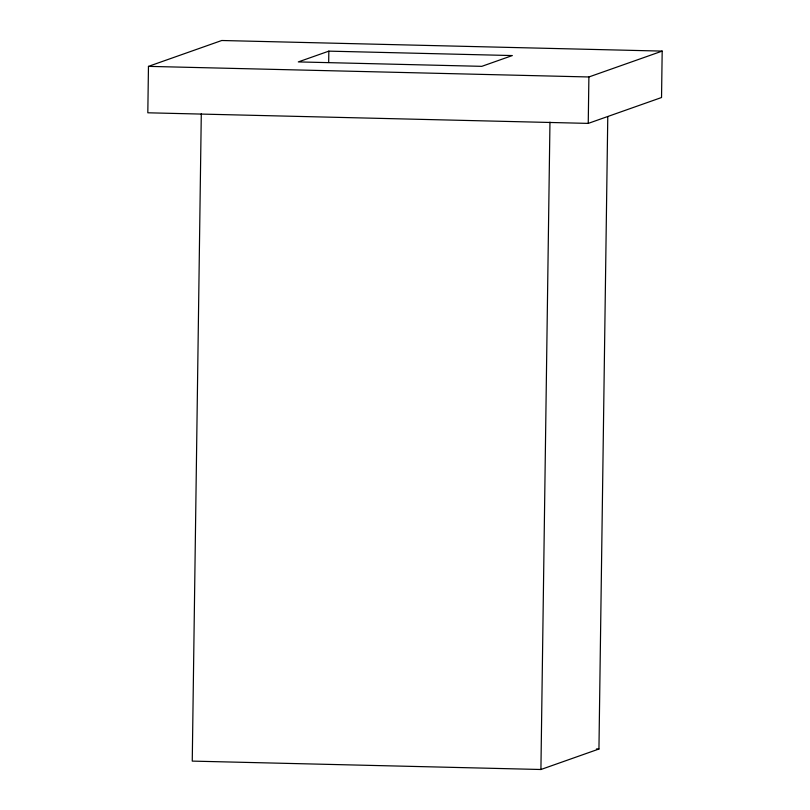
<?xml version="1.0" encoding="UTF-8"?>
<svg xmlns="http://www.w3.org/2000/svg" width="810" height="810" viewBox="0 0 810 810"><rect width="100%" height="100%" fill="white"/><g stroke="black" fill="none" stroke-linecap="round" stroke-linejoin="round"><path stroke-width="1.21" d="M148.463 66.369L147.815 112.793L588.242 123.393L661.537 97.524L662.185 51.101L221.758 40.5L148.463 66.369L588.89 76.97L662.185 51.101M201.295 113.734L192.253 761.106L540.918 769.5L598.944 749.017L607.773 116.812M328.678 62.512L328.84 51.141L512.345 55.556L481.808 66.339L298.303 61.914L328.84 51.141M540.918 769.5L549.96 122.128M588.242 123.393L588.89 76.97M596.423 748.956L598.944 749.017"/></g></svg>
